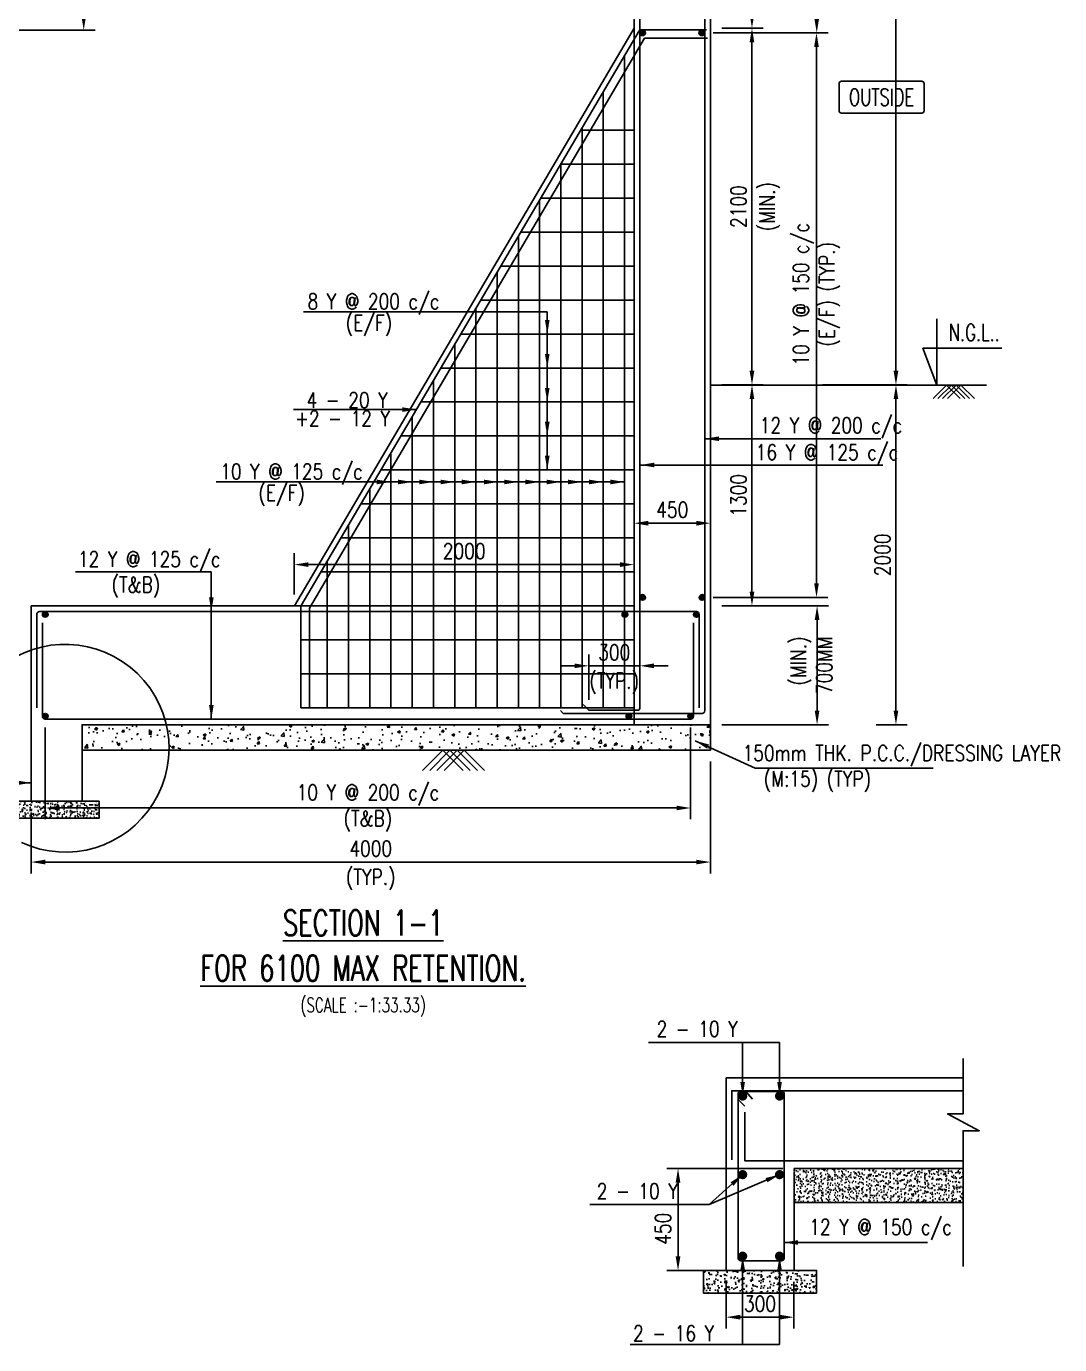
# Model space of a CAD drawing. Extents: x -69352 to 1013721, y -547461 to -186867.
# Drawn here: x 709243 to 727493, y -335173 to -311894 of the extents above; entities that cross this region are included whole.
import ezdxf
from ezdxf.enums import TextEntityAlignment as Align
from ezdxf.lldxf.tags import DXFTag

# ---------------------------------------------------------------- set-up
doc = ezdxf.new("R2010")
doc.units = 0
doc.header["$LTSCALE"] = 500
doc.header["$MEASUREMENT"] = 0
doc.header["$PDMODE"] = 35
doc.header["$PDSIZE"] = -15
doc.linetypes.add('DASHED2', pattern=[0.375, 0.25, -0.125])
doc.layers.get('DEFPOINTS').update_dxf_attribs({"color": 4})
for name, color, linetype in [('NO. BEAM', 3, 'Continuous'), ('PCC', 7, 'Continuous'), ('S- PILE CAP', 4, 'Continuous'), ('S-BRECK LINE', 8, 'Continuous'), ('S-DIM-1', 5, 'Continuous'), ('S-FOOTING', 4, 'Continuous'), ('S-LEVEL SECTION', 3, 'Continuous'), ('S-PCC', 9, 'Continuous'), ('S-REINFORCEMENT', 6, 'Continuous'), ('S-RETAINING WALL', 6, 'Continuous'), ('S-TEXT', 2, 'Continuous'), ('S-TEXT-1', 4, 'Continuous'), ('S-TEXT-1 @ 1', 4, 'Continuous'), ('S-TITIL', 6, 'Continuous'), ('ST', 6, 'Continuous'), ('TITLE', 4, 'Continuous')]:
    doc.layers.add(name, color=color, linetype=linetype)
doc.layers.add('S-CONCRETE', color=4, linetype='Continuous', lineweight=25)
doc.styles.add('ROMANS', font='simplex.shx', dxfattribs={"width": 0.8, "height": 275})
tags = doc.linetypes.add('HIDDEN', pattern=[0.375, 0.25, -0.125]).pattern_tags.tags
tags[6:7] = [DXFTag(74, 4), DXFTag(75, 0), DXFTag(340, '0'), DXFTag(46, 1.0), DXFTag(50, 0.0), DXFTag(44, 0.0), DXFTag(45, 0.0)]
tags[4:5] = [DXFTag(74, 4), DXFTag(75, 0), DXFTag(340, '0'), DXFTag(46, 1.0), DXFTag(50, 0.0), DXFTag(44, 0.0), DXFTag(45, 0.0)]
doc.dimstyles.new('dim100', dxfattribs={"dimtxt": 250, "dimasz": 250, "dimexe": 200, "dimexo": 200, "dimgap": 100, "dimtad": 1, "dimdec": 0, "dimzin": 0, "dimdsep": 46, "dimtxsty": 'ROMANS', "dimcen": 0, "dimclrd": 5, "dimclre": 5, "dimclrt": 4, "dimadec": 0, "dimazin": 0, "dimtfac": 1, "dimtdec": 0, "dimtix": 1, "dimtofl": 0, "dimtmove": 2, "dimatfit": 3, "dimfxl": 0, "dimtolj": 1, "dimtzin": 0, "dimlwd": -1, "dimlwe": -1, "dimarcsym": 0})
doc.dimstyles.new('dim25', dxfattribs={"dimtxt": 250, "dimasz": 250, "dimexe": 200, "dimexo": 200, "dimgap": 100, "dimtad": 1, "dimdec": 0, "dimlfac": 0.25, "dimzin": 0, "dimdsep": 46, "dimtxsty": 'ROMANS', "dimcen": 0, "dimclrd": 5, "dimclre": 5, "dimclrt": 4, "dimadec": 0, "dimazin": 0, "dimtfac": 1, "dimtdec": 0, "dimtix": 1, "dimtofl": 0, "dimtmove": 2, "dimatfit": 3, "dimfxl": 0, "dimtolj": 1, "dimtzin": 0, "dimlwd": -1, "dimlwe": -1, "dimarcsym": 0})
doc.dimstyles.new('dim33.33', dxfattribs={"dimtxt": 250, "dimasz": 250, "dimexe": 200, "dimexo": 200, "dimgap": 100, "dimtad": 1, "dimdec": 0, "dimlfac": 0.333331, "dimzin": 0, "dimdsep": 46, "dimtxsty": 'ROMANS', "dimcen": 0, "dimclrd": 5, "dimclre": 5, "dimclrt": 4, "dimadec": 0, "dimazin": 0, "dimtfac": 1, "dimtdec": 0, "dimtix": 1, "dimtofl": 0, "dimtmove": 2, "dimatfit": 3, "dimfxl": 0, "dimtolj": 1, "dimtzin": 0, "dimlwd": -1, "dimlwe": -1, "dimarcsym": 0})

# ---------------------------------------------------------------- blocks, each defined once
blk = doc.blocks.new('*D287')
at = {"layer": 'DEFPOINTS', "color": 0}
for p in [(707913, -307461), (707913, -311961), (710256, -311961)]:
    blk.add_point(p, dxfattribs=at)
at = {"layer": 'S-DIM-1', "color": 5}
for p, q in [((708113, -307461), (710456, -307461)), ((708113, -311961), (710456, -311961))]:
    blk.add_line(p, q, dxfattribs=at)
at = {"layer": 'S-DIM-1', "color": 5, "lineweight": -3}
blk.add_line((710256, -307711), (710256, -311711), dxfattribs=at)
at = {"layer": 'S-DIM-1', "color": 5}
for points in [[(710298, -307711), (710215, -307711), (710256, -307461)], [(710215, -311711), (710298, -311711), (710256, -311961)]]:
    blk.add_solid(points, dxfattribs=at)
at = {"layer": 'S-DIM-1', "color": 4, "insert": (710113, -309711), "char_height": 275, "attachment_point": 5, "rotation": 90, "style": 'ROMANS'}
blk.add_mtext('\\A1; (MIN.)\\P1500MM ', dxfattribs=at)
blk = doc.blocks.new('*D332')
at = {"layer": 'DEFPOINTS', "color": 0}
for p in [(721601, -333862), (722801, -333862), (722801, -334689)]:
    blk.add_point(p, dxfattribs=at)
at = {"layer": 'S-DIM-1', "color": 5, "ltscale": 0.3}
for p, q in [((721601, -334062), (721601, -334889)), ((722801, -334062), (722801, -334889)), ((721851, -334689), (722551, -334689))]:
    blk.add_line(p, q, dxfattribs=at)
at = {"layer": 'S-DIM-1', "color": 5}
for points in [[(721851, -334647), (721851, -334730), (721601, -334689)], [(722551, -334730), (722551, -334647), (722801, -334689)]]:
    blk.add_solid(points, dxfattribs=at)
at = {"layer": 'S-DIM-1', "color": 4, "insert": (722201, -334451), "char_height": 275, "attachment_point": 5, "style": 'ROMANS'}
blk.add_mtext('\\A1;300', dxfattribs=at)
blk = doc.blocks.new('*D333')
at = {"layer": 'DEFPOINTS', "color": 0}
for p in [(722801, -332063), (720753, -333862), (721601, -333862)]:
    blk.add_point(p, dxfattribs=at)
at = {"layer": 'S-DIM-1', "color": 5, "ltscale": 0.3}
for p, q in [((722601, -332063), (720553, -332063)), ((720753, -332313), (720753, -333612)), ((721401, -333862), (720553, -333862))]:
    blk.add_line(p, q, dxfattribs=at)
at = {"layer": 'S-DIM-1', "color": 5}
for points in [[(720795, -332313), (720711, -332313), (720753, -332063)], [(720711, -333612), (720795, -333612), (720753, -333862)]]:
    blk.add_solid(points, dxfattribs=at)
at = {"layer": 'S-DIM-1', "color": 4, "insert": (720489, -333128), "char_height": 275, "attachment_point": 5, "rotation": 90, "style": 'ROMANS'}
blk.add_mtext('\\A1;450', dxfattribs=at)
blk = doc.blocks.new('*D356')
at = {"layer": 'DEFPOINTS', "color": 0}
for p in [(721176, -299577), (723203, -299577), (721172, -312008)]:
    blk.add_point(p, dxfattribs=at)
at = {"layer": 'S-DIM-1', "color": 5}
for p, q in [((721376, -299577), (723403, -299577)), ((721372, -312008), (723403, -312008))]:
    blk.add_line(p, q, dxfattribs=at)
at = {"layer": 'S-DIM-1', "color": 5, "lineweight": -3}
blk.add_line((723203, -311758), (723203, -299827), dxfattribs=at)
at = {"layer": 'S-DIM-1', "color": 5}
for points in [[(723244, -299827), (723161, -299827), (723203, -299577)], [(723161, -311758), (723244, -311758), (723203, -312008)]]:
    blk.add_solid(points, dxfattribs=at)
at = {"layer": 'S-DIM-1', "color": 4, "insert": (723203, -307499), "char_height": 275, "attachment_point": 5, "rotation": 90, "style": 'ROMANS'}
blk.add_mtext('\\A1;{8 Y @ 200 c/c\\P(E/F) (TYP.)}', dxfattribs=at)
blk = doc.blocks.new('*D357')
at = {"layer": 'DEFPOINTS', "color": 0}
for p in [(709576, -324078), (720976, -324078), (720976, -325697)]:
    blk.add_point(p, dxfattribs=at)
at = {"layer": 'S-DIM-1', "color": 5}
for p, q in [((709576, -324278), (709576, -325897)), ((720976, -324278), (720976, -325897)), ((709826, -325697), (720726, -325697))]:
    blk.add_line(p, q, dxfattribs=at)
for points in [[(709826, -325655), (709826, -325738), (709576, -325697)], [(720726, -325738), (720726, -325655), (720976, -325697)]]:
    blk.add_solid(points, dxfattribs=at)
at = {"layer": 'S-DIM-1', "color": 4, "insert": (715276, -325697), "char_height": 275, "attachment_point": 5, "style": 'ROMANS'}
blk.add_mtext('\\A1;10 Y @ 200 c/c\\P(T&B)', dxfattribs=at)
blk = doc.blocks.new('*D358')
at = {"layer": 'DEFPOINTS', "color": 0}
for p in [(721326, -324677), (709326, -325577), (721326, -326652)]:
    blk.add_point(p, dxfattribs=at)
at = {"layer": 'S-DIM-1', "color": 5}
for p, q in [((721326, -324877), (721326, -326852)), ((709326, -325777), (709326, -326852)), ((709576, -326652), (721076, -326652))]:
    blk.add_line(p, q, dxfattribs=at)
for points in [[(709576, -326610), (709576, -326693), (709326, -326652)], [(721076, -326693), (721076, -326610), (721326, -326652)]]:
    blk.add_solid(points, dxfattribs=at)
at = {"layer": 'S-DIM-1', "color": 4, "char_height": 275, "attachment_point": 5, "style": 'ROMANS'}
for s, insert in [('\\A1;4000', (715326, -326414)), ('(TYP.)', (715326, -326961))]:
    blk.add_mtext(s, dxfattribs=dict(at, insert=insert))
blk = doc.blocks.new('*D359')
at = {"layer": 'DEFPOINTS', "color": 0}
for p in [(721326, -299927), (724602, -299927), (723106, -318227)]:
    blk.add_point(p, dxfattribs=at)
at = {"layer": 'S-DIM-1', "color": 5}
for p, q in [((721526, -299927), (724802, -299927)), ((723306, -318227), (724802, -318227))]:
    blk.add_line(p, q, dxfattribs=at)
at = {"layer": 'S-DIM-1', "color": 5, "lineweight": -3}
blk.add_line((724602, -317977), (724602, -300177), dxfattribs=at)
at = {"layer": 'S-DIM-1', "color": 5}
for points in [[(724643, -300177), (724560, -300177), (724602, -299927)], [(724560, -317977), (724643, -317977), (724602, -318227)]]:
    blk.add_solid(points, dxfattribs=at)
at = {"layer": 'S-DIM-1', "color": 4, "insert": (724602, -306471), "char_height": 275, "attachment_point": 5, "rotation": 90, "style": 'ROMANS'}
blk.add_mtext('\\A1;6100\\P(MAX.)', dxfattribs=at)
blk = doc.blocks.new('*D361')
at = {"layer": 'DEFPOINTS', "color": 0}
for p in [(719176, -323186), (719176, -323988), (720076, -323827)]:
    blk.add_point(p, dxfattribs=at)
at = {"layer": 'S-DIM-1', "color": 5}
for p, q in [((719176, -323788), (719176, -322986)), ((720076, -323627), (720076, -322986))]:
    blk.add_line(p, q, dxfattribs=at)
at = {"layer": 'S-DIM-1', "color": 5, "lineweight": -3}
for p, q in [((718926, -323186), (718676, -323186)), ((720076, -323186), (719176, -323186)), ((720326, -323186), (720576, -323186))]:
    blk.add_line(p, q, dxfattribs=at)
at = {"layer": 'S-DIM-1', "color": 5}
for points in [[(718926, -323228), (718926, -323145), (719176, -323186)], [(720326, -323145), (720326, -323228), (720076, -323186)]]:
    blk.add_solid(points, dxfattribs=at)
at = {"layer": 'S-DIM-1', "color": 4, "char_height": 275, "attachment_point": 5, "style": 'ROMANS'}
for s, insert in [('\\A1;300', (719626, -322949)), ('(TYP.)', (719626, -323496))]:
    blk.add_mtext(s, dxfattribs=dict(at, insert=insert))
blk = doc.blocks.new('*D362')
at = {"layer": 'DEFPOINTS', "color": 0}
for p in [(719976, -320668), (719976, -321042), (721326, -321062)]:
    blk.add_point(p, dxfattribs=at)
at = {"layer": 'S-DIM-1', "color": 5}
for p, q in [((719976, -320842), (719976, -320468)), ((721326, -320862), (721326, -320468))]:
    blk.add_line(p, q, dxfattribs=at)
at = {"layer": 'S-DIM-1', "color": 5, "lineweight": -3}
blk.add_line((721076, -320668), (720226, -320668), dxfattribs=at)
at = {"layer": 'S-DIM-1', "color": 5}
for points in [[(720226, -320626), (720226, -320710), (719976, -320668)], [(721076, -320710), (721076, -320626), (721326, -320668)]]:
    blk.add_solid(points, dxfattribs=at)
at = {"layer": 'S-DIM-1', "color": 4, "insert": (720651, -320430), "char_height": 275, "attachment_point": 5, "style": 'ROMANS'}
blk.add_mtext('\\A1;450', dxfattribs=at)
blk = doc.blocks.new('*D366')
at = {"layer": 'DEFPOINTS', "color": 0}
for p in [(721326, -311927), (721326, -318227), (722059, -318227)]:
    blk.add_point(p, dxfattribs=at)
at = {"layer": 'S-DIM-1', "color": 5}
for p, q in [((721526, -311927), (722259, -311927)), ((721526, -318227), (722259, -318227))]:
    blk.add_line(p, q, dxfattribs=at)
at = {"layer": 'S-DIM-1', "color": 5, "lineweight": -3}
blk.add_line((722059, -312177), (722059, -317977), dxfattribs=at)
at = {"layer": 'S-DIM-1', "color": 5}
for points in [[(722100, -312177), (722017, -312177), (722059, -311927)], [(722017, -317977), (722100, -317977), (722059, -318227)]]:
    blk.add_solid(points, dxfattribs=at)
at = {"layer": 'S-DIM-1', "color": 4, "char_height": 275, "attachment_point": 5, "rotation": 90, "style": 'ROMANS'}
for s, insert in [('\\A1;2100', (721821, -315077)), ('(MIN.)', (722368, -315077))]:
    blk.add_mtext(s, dxfattribs=dict(at, insert=insert))
blk = doc.blocks.new('*D367')
at = {"layer": 'DEFPOINTS', "color": 0}
for p in [(722059, -322127), (721326, -324227), (723209, -324227)]:
    blk.add_point(p, dxfattribs=at)
at = {"layer": 'S-DIM-1', "color": 5}
for p, q in [((722259, -322127), (723409, -322127)), ((721526, -324227), (723409, -324227))]:
    blk.add_line(p, q, dxfattribs=at)
at = {"layer": 'S-DIM-1', "color": 5, "lineweight": -3}
blk.add_line((723209, -322377), (723209, -323977), dxfattribs=at)
at = {"layer": 'S-DIM-1', "color": 5}
for points in [[(723250, -322377), (723167, -322377), (723209, -322127)], [(723167, -323977), (723250, -323977), (723209, -324227)]]:
    blk.add_solid(points, dxfattribs=at)
at = {"layer": 'S-DIM-1', "color": 4, "insert": (723106, -323177), "char_height": 275, "attachment_point": 5, "rotation": 90, "style": 'ROMANS'}
blk.add_mtext('\\A1; (MIN.)\\P700MM ', dxfattribs=at)
blk = doc.blocks.new('*D368')
at = {"layer": 'DEFPOINTS', "color": 0}
for p in [(724054, -318227), (724054, -324227), (724602, -324227)]:
    blk.add_point(p, dxfattribs=at)
at = {"layer": 'S-DIM-1', "color": 5}
for p, q in [((724254, -318227), (724802, -318227)), ((724254, -324227), (724802, -324227))]:
    blk.add_line(p, q, dxfattribs=at)
at = {"layer": 'S-DIM-1', "color": 5, "lineweight": -3}
blk.add_line((724602, -318477), (724602, -323977), dxfattribs=at)
at = {"layer": 'S-DIM-1', "color": 5}
for points in [[(724643, -318477), (724560, -318477), (724602, -318227)], [(724560, -323977), (724643, -323977), (724602, -324227)]]:
    blk.add_solid(points, dxfattribs=at)
at = {"layer": 'S-DIM-1', "color": 4, "insert": (724364, -321227), "char_height": 275, "attachment_point": 5, "rotation": 90, "style": 'ROMANS'}
blk.add_mtext('\\A1;2000', dxfattribs=at)
blk = doc.blocks.new('*D369')
at = {"layer": 'DEFPOINTS', "color": 0}
for p in [(721326, -305927), (722059, -305927), (721326, -311927)]:
    blk.add_point(p, dxfattribs=at)
at = {"layer": 'S-DIM-1', "color": 5}
for p, q in [((721526, -305927), (722259, -305927)), ((721526, -311927), (722259, -311927))]:
    blk.add_line(p, q, dxfattribs=at)
at = {"layer": 'S-DIM-1', "color": 5, "lineweight": -3}
blk.add_line((722059, -311677), (722059, -306177), dxfattribs=at)
at = {"layer": 'S-DIM-1', "color": 5}
for points in [[(722100, -306177), (722017, -306177), (722059, -305927)], [(722017, -311677), (722100, -311677), (722059, -311927)]]:
    blk.add_solid(points, dxfattribs=at)
at = {"layer": 'S-DIM-1', "color": 4, "char_height": 275, "attachment_point": 5, "rotation": 90, "style": 'ROMANS'}
for s, insert in [('\\A1;2000', (721821, -308927)), ('(MIN.)', (722368, -308927))]:
    blk.add_mtext(s, dxfattribs=dict(at, insert=insert))
blk = doc.blocks.new('*D310')
at = {"layer": 'DEFPOINTS', "color": 0}
for p in [(713976, -321399), (713976, -322127), (719976, -322127)]:
    blk.add_point(p, dxfattribs=at)
at = {"layer": 'S-DIM-1', "color": 5}
for p, q in [((713976, -321927), (713976, -321199)), ((719976, -321927), (719976, -321199))]:
    blk.add_line(p, q, dxfattribs=at)
at = {"layer": 'S-DIM-1', "color": 5, "lineweight": -3}
blk.add_line((719726, -321399), (714226, -321399), dxfattribs=at)
at = {"layer": 'S-DIM-1', "color": 5}
for points in [[(714226, -321357), (714226, -321441), (713976, -321399)], [(719726, -321441), (719726, -321357), (719976, -321399)]]:
    blk.add_solid(points, dxfattribs=at)
at = {"layer": 'S-DIM-1', "color": 4, "insert": (716976, -321161), "char_height": 275, "attachment_point": 5, "style": 'ROMANS'}
blk.add_mtext('\\A1;2000', dxfattribs=at)
blk = doc.blocks.new('*D311')
at = {"layer": 'DEFPOINTS', "color": 0}
for p in [(721326, -318227), (722059, -318227), (721326, -322127)]:
    blk.add_point(p, dxfattribs=at)
at = {"layer": 'S-DIM-1', "color": 5}
for p, q in [((721526, -318227), (722259, -318227)), ((721526, -322127), (722259, -322127))]:
    blk.add_line(p, q, dxfattribs=at)
at = {"layer": 'S-DIM-1', "color": 5, "lineweight": -3}
blk.add_line((722059, -321877), (722059, -318477), dxfattribs=at)
at = {"layer": 'S-DIM-1', "color": 5}
for points in [[(722100, -318477), (722017, -318477), (722059, -318227)], [(722017, -321877), (722100, -321877), (722059, -322127)]]:
    blk.add_solid(points, dxfattribs=at)
at = {"layer": 'S-DIM-1', "color": 4, "insert": (721821, -320177), "char_height": 275, "attachment_point": 5, "rotation": 90, "style": 'ROMANS'}
blk.add_mtext('\\A1;1300', dxfattribs=at)
blk = doc.blocks.new('*D316')
at = {"layer": 'DEFPOINTS', "color": 0}
for p in [(721172, -312008), (723198, -312008), (721176, -321977)]:
    blk.add_point(p, dxfattribs=at)
at = {"layer": 'S-DIM-1', "color": 5}
for p, q in [((721372, -312008), (723398, -312008)), ((721376, -321977), (723398, -321977))]:
    blk.add_line(p, q, dxfattribs=at)
at = {"layer": 'S-DIM-1', "color": 5, "lineweight": -3}
blk.add_line((723198, -321727), (723198, -312258), dxfattribs=at)
at = {"layer": 'S-DIM-1', "color": 5}
for points in [[(723240, -312258), (723157, -312258), (723198, -312008)], [(723157, -321727), (723240, -321727), (723198, -321977)]]:
    blk.add_solid(points, dxfattribs=at)
at = {"layer": 'S-DIM-1', "color": 4, "insert": (723198, -316625), "char_height": 275, "attachment_point": 5, "rotation": 90, "style": 'ROMANS'}
blk.add_mtext('\\A1;{10 Y @ 150 c/c\\P(E/F) (TYP.)}', dxfattribs=at)

msp = doc.modelspace()

# ---------------------------------------------------------------- hatches: boundary and pattern name
at = {"layer": 'PCC'}
h = msp.add_hatch(dxfattribs=at)
h.set_pattern_fill('AR-CONC', color=8, scale=22.5, angle=180, style=0)
h.set_pattern_definition([(130, (1034410.84, -405535.03), (-161.38354, -14.11923), [16.875, -185.625]), (185, (1034410.84, -405535.03), (31.21905, 169.24323), [13.5, -148.5]), (79.5486, (1034397.4, -405536.2), (-130.16461, 155.1239), [14.34154, -157.756975]), (133.8158, (1034410.84, -405490.03), (-240.12924, -37.24178), [25.3125, -278.4375]), (83.3644, (1034390.83, -405493.13), (-210.29911, 219.17652), [21.51231, -236.63542]), (188.8158, (1034410.84, -405490.03), (-210.29894, 219.17669), [20.25, -222.75]), (159, (1034388.34, -405501.28), (-134.304087, -90.58925), [16.875, -185.625]), (214, (1034388.34, -405501.28), (-54.74595, 163.15876), [13.5, -148.5]), (108.5486, (1034377.15, -405508.83), (-189.05009, 72.56936), [14.34154, -157.756975]), (142.5, (1034410.843, -405535.03), (-2.735967, 74.901117), [0, -146.7, 0, -150.75, 0, -149.0625]), (172.5, (1034410.84, -405535.03), (-59.190646, 88.742635), [0, -85.95, 0, -143.325, 0, -56.8125]), (212.5, (1034461.02, -405535.03), (-120.110048, -5.074846), [0, -56.25, 0, -175.5, 0, -232.875]), (222.5, (1034483.52, -405535.03), (-131.216888, 22.52362), [0, -73.125, 0, -116.55, 0, -165.375])])
h.paths.add_polyline_path([(710226.355, -325577.5), (710526.355, -325577.5), (710526.355, -325877.5), (709326.355, -325877.5), (709026.355, -325877.5), (709026.355, -325577.5), (709326.355, -325577.5)])
h = msp.add_hatch(dxfattribs=at)
h.set_pattern_fill('AR-CONC', color=8, scale=24, angle=180, style=0)
h.set_pattern_definition([(130, (1007733.13, -424609.72), (-172.142444, -15.06051), [18, -198]), (185, (1007733.13, -424609.72), (33.30032, 180.52611), [14.4, -158.4]), (79.5486, (1007718.78, -424610.98), (-138.84225, 165.46549), [15.29765, -168.27411]), (133.8158, (1007733.13, -424561.72), (-256.13785, -39.72456), [27, -297]), (83.3644, (1007711.78, -424565.03), (-224.31905, 233.78829), [22.94647, -252.41112]), (188.8158, (1007733.13, -424561.72), (-224.31887, 233.78846), [21.6, -237.6]), (159, (1007709.13, -424573.72), (-143.25769, -96.628534), [18, -198]), (214, (1007709.13, -424573.72), (-58.39568, 174.03601), [14.4, -158.4]), (108.5486, (1007697.19, -424581.78), (-201.65343, 77.40732), [15.29765, -168.27411]), (142.5, (1007733.13, -424609.724), (-2.918365, 79.894525), [0, -156.48, 0, -160.8, 0, -159]), (172.5, (1007733.13, -424609.72), (-63.13669, 94.65881), [0, -91.68, 0, -152.88, 0, -60.6]), (212.5, (1007786.65, -424609.724), (-128.117385, -5.413169), [0, -60, 0, -187.2, 0, -248.4]), (222.5, (1007810.65, -424609.72), (-139.96468, 24.025196), [0, -78, 0, -124.32, 0, -176.4])])
h.paths.add_polyline_path([(722801.216, -332662.683), (722801.216, -332662.682), (722801.216, -332062.946), (725786.038, -332062.946), (725786.038, -332662.681)])
h = msp.add_hatch(dxfattribs=at)
h.set_pattern_fill('AR-CONC', color=8, scale=30, angle=180, style=0)
h.set_pattern_definition([(130, (1155047.2, -440471.76), (-215.178055, -18.82564), [22.5, -247.5]), (185, (1155047.2, -440471.76), (41.6254, 225.65764), [18, -198]), (79.5486, (1155029.27, -440473.33), (-173.55281, 206.83186), [19.12206, -210.34263]), (133.8158, (1155047.2, -440411.76), (-320.17231, -49.6557), [33.75, -371.25]), (83.3644, (1155020.52, -440415.9), (-280.39881, 292.23536), [28.68309, -315.5139]), (188.8158, (1155047.2, -440411.76), (-280.39858, 292.23558), [27, -297]), (159, (1155017.2, -440426.76), (-179.072116, -120.78567), [22.5, -247.5]), (214, (1155017.2, -440426.76), (-72.9946, 217.54501), [18, -198]), (108.5486, (1155002.28, -440436.83), (-252.06679, 96.75915), [19.12206, -210.34263]), (142.5, (1155047.2, -440471.76), (-3.647957, 99.868156), [0, -195.6, 0, -201, 0, -198.75]), (172.5, (1155047.2, -440471.76), (-78.92086, 118.323514), [0, -114.6, 0, -191.1, 0, -75.75]), (212.5, (1155114.1, -440471.76), (-160.146731, -6.766462), [0, -75, 0, -234, 0, -310.5]), (222.5, (1155144.1, -440471.76), (-174.95585, 30.031495), [0, -97.5, 0, -155.4, 0, -220.5])])
h.paths.add_polyline_path([(721601.216, -333861.722), (721201.216, -333861.722), (721201.216, -334261.722), (721601.216, -334261.722), (723201.216, -334261.722), (723201.216, -333861.722), (722801.216, -333861.722)])
at = {"layer": 'S-PCC', "linetype": 'ByBlock'}
h = msp.add_hatch(dxfattribs=at)
h.set_pattern_fill('AR-CONC,_O', color=256, scale=66.666667)
h.set_pattern_definition([(50, (-16381381.07, 87099.7), (478.173455, -41.834757), [50, -550]), (355, (-16381381.07, 87099.7), (-92.500889, 501.461422), [40, -440]), (100.4514445, (-16381341.22, 87096.23), (385.672564, 459.626661), [42.493461, -467.428075]), (46.1842, (-16381381.1, 87233.05), (711.49422, -110.346187), [75, -825]), (96.6356355, (-16381321.8, 87223.86), (623.107964, 649.4124), [63.740228, -701.142507]), (351.184164, (-16381381.1, 87233.05), (623.107963, 649.4124), [60, -660]), (21, (-16381314.4, 87199.7), (397.938035, -268.412594), [50, -550]), (326, (-16381314.4, 87199.7), (162.210221, 483.433363), [40, -440]), (71.4514447, (-16381281.24, 87177.35), (560.148251, 215.020769), [42.49346, -467.428075]), (37.5, (-16381381.07, 87099.72), (8.1065702, 221.9292359), [0, -434.6666667, 0, -446.6666667, 0, -441.6666667]), (7.5, (-16381381.07, 87099.72), (175.3796916, 262.9411413), [0, -254.6666667, 0, -424.6666667, 0, -168.3333333]), (327.5, (-16381529.74, 87099.72), (355.8816241, -15.0365812), [0, -166.6666667, 0, -520, 0, -690]), (317.5, (-16381596.4, 87099.72), (388.7907796, 66.736655), [0, -216.6666667, 0, -345.3333333, 0, -490])])
h.paths.add_polyline_path([(710226.355, -324677.5), (710226.355, -324227.5), (721326.355, -324227.5), (721326.355, -324677.5)])

# ---------------------------------------------------------------- linework, layer by layer
at = {"color": 1}
msp.add_line((721326.355, -318227.5, 9.84), (726199.934, -318227.5, 9.84), dxfattribs=at)
at = {"layer": 'NO. BEAM', "color": 7, "elevation": 39.097}
msp.add_lwpolyline([(725057.979, -312864.675), (723637.979, -312864.675, 0.414213562), (723597.979, -312904.675), (723597.979, -313384.675, 0.414213562), (723637.979, -313424.675), (725057.979, -313424.675, 0.414213562), (725097.979, -313384.675), (725097.979, -312904.675, 0.414213562)], format="xyb", close=True, dxfattribs=at)
at = {"layer": 'PCC', "color": 8}
for p, q in [((725786.038, -332062.946), (722801.216, -332062.946)), ((722801.216, -332662.683), (725786.038, -332662.681))]:
    msp.add_line(p, q, dxfattribs=at)
at = {"layer": 'PCC', "color": 8, "elevation": 9.84}
msp.add_lwpolyline([(710226.355, -325577.5), (710526.355, -325577.5), (710526.355, -325877.5), (709326.355, -325877.5), (709026.355, -325877.5), (709026.355, -325577.5), (709326.355, -325577.5)], dxfattribs=at)
at = {"layer": 'PCC', "color": 8}
msp.add_lwpolyline([(722801.216, -333861.722), (723201.216, -333861.722), (723201.216, -334261.722), (721601.216, -334261.722), (721201.216, -334261.722), (721201.216, -333861.722), (721601.216, -333861.722)], dxfattribs=at)
at = {"layer": 'S- PILE CAP', "color": 8, "linetype": 'HIDDEN', "ltscale": 1500}
for p, q in [((719976.355, -322127.5, 9.84), (713976.355, -322127.5, 9.84)), ((719976.355, -324227.5, 9.84), (719976.355, -322127.5, 9.84)), ((719976.355, -322727.5, 9.84), (714092.373, -322727.5, 9.84)), ((719976.355, -323327.5, 9.84), (714092.373, -323327.5, 9.84)), ((719976.355, -323927.5, 9.84), (714092.373, -323927.5, 9.84))]:
    msp.add_line(p, q, dxfattribs=at)
at = {"layer": 'S- PILE CAP', "color": 8, "linetype": 'HIDDEN', "ltscale": 1500, "elevation": 9.84}
msp.add_lwpolyline([(719976.355, -322127.5), (719976.355, -311927.5)], dxfattribs=at)
at = {"layer": 'S-BRECK LINE', "ltscale": 0.3, "elevation": -287.972}
msp.add_lwpolyline([(725786.038, -330121.05), (725786.038, -331100.7), (725514.834, -331100.7), (726072.196, -331396.607), (725786.038, -331396.607), (725786.038, -333795.786)], dxfattribs=at)
at = {"layer": 'S-CONCRETE', "lineweight": -2, "ltscale": 20}
msp.add_line((721601.216, -332062.946), (721601.216, -330462.946), dxfattribs=at)
at = {"layer": 'S-FOOTING'}
for p, q in [((713976.355, -322127.5, 9.84), (709326.355, -322127.5, 9.84)), ((709326.355, -322127.5, 9.84), (709326.355, -324227.5, 9.84)), ((709326.355, -324227.5, 9.84), (709326.355, -325577.5, 9.84)), ((710226.355, -324227.5, 9.84), (721326.355, -324227.5, 9.84)), ((710226.355, -324227.5, 9.84), (710226.355, -325577.5, 9.84)), ((710226.355, -325577.5, 9.84), (709326.355, -325577.5, 9.84))]:
    msp.add_line(p, q, dxfattribs=at)
at = {"layer": 'S-LEVEL SECTION', "elevation": 9.84}
msp.add_lwpolyline([(725326.784, -317057.1), (725326.784, -318227.5), (725076.784, -317577.5), (726470.515, -317577.5)], dxfattribs=at)
at = {"layer": 'S-PCC', "elevation": 9.84}
for points in [[(725734.293, -318466.149), (725495.644, -318227.5), (725256.996, -318466.149)], [(725818.668, -318466.149), (725580.019, -318227.5), (725341.371, -318466.149)], [(725903.043, -318466.149), (725664.394, -318227.5), (725425.746, -318466.149)], [(725987.418, -318466.149), (725748.769, -318227.5), (725510.121, -318466.149)], [(716956.066, -325035.473), (716598.093, -324677.5), (716240.12, -325035.473)], [(717082.629, -325035.473), (716724.656, -324677.5), (716366.683, -325035.473)], [(717209.191, -325035.473), (716851.218, -324677.5), (716493.245, -325035.473)], [(717335.754, -325035.473), (716977.781, -324677.5), (716619.808, -325035.473)]]:
    msp.add_lwpolyline(points, dxfattribs=at)
msp.add_lwpolyline([(710226.355, -324677.5), (710226.355, -324227.5), (721326.355, -324227.5), (721326.355, -324677.5)], close=True, dxfattribs=at)
at = {"layer": 'S-REINFORCEMENT', "color": 8, "ltscale": 10}
for p, q in [((719976.355, -313727.5, 9.84), (719033.55, -313727.5, 9.84)), ((719976.355, -314327.5, 9.84), (718680.609, -314327.5, 9.84)), ((719976.355, -314927.5, 9.84), (718327.667, -314927.5, 9.84)), ((719976.355, -315527.5, 9.84), (717974.726, -315527.5, 9.84)), ((719976.355, -316127.5, 9.84), (717621.785, -316127.5, 9.84)), ((719976.355, -316727.5, 9.84), (717268.844, -316727.5, 9.84)), ((719976.355, -317327.5, 9.84), (716915.903, -317327.5, 9.84)), ((719976.355, -317927.5, 9.84), (716562.961, -317927.5, 9.84)), ((719976.355, -318527.5, 9.84), (716210.02, -318527.5, 9.84)), ((719976.355, -319127.5, 9.84), (715857.079, -319127.5, 9.84)), ((719976.355, -319727.5, 9.84), (715504.138, -319727.5, 9.84)), ((719976.355, -320327.5, 9.84), (715151.197, -320327.5, 9.84)), ((719976.355, -320927.5, 9.84), (714798.256, -320927.5, 9.84)), ((719976.355, -321527.5, 9.84), (714445.314, -321527.5, 9.84))]:
    msp.add_line(p, q, dxfattribs=at)
at = {"layer": 'S-REINFORCEMENT', "color": 5, "ltscale": 10, "elevation": 9.84}
for points in [[(718676.355, -323977.5), (718726.355, -324027.5), (721176.355, -324027.5, 0.414213562), (721226.355, -323977.5), (721226.355, -299536.455, 0.414213562), (721176.355, -299486.455), (720885.855, -299486.455)], [(719076.355, -323872.224), (719176.355, -323972.224), (720038.855, -323972.224, 0.414213562), (720076.355, -323934.724), (720076.355, -306044.254, -0.414213562), (720126.355, -305994.254), (720867.71, -305994.254)], [(721257.579, -311954.731), (720097.803, -311954.731, 0.265773208), (720065.481, -311973.218), (714097.551, -322118.698, 0.133719584), (714092.373, -322137.712), (714092.373, -323927.5)], [(721126.355, -323927.5), (721126.355, -322277.5, 0.414213562), (721076.355, -322227.5), (709476.355, -322227.5, 0.414213562), (709426.355, -322277.5), (709426.355, -323927.5)], [(709526.355, -322427.5), (709526.355, -324077.5, 0.414213562), (709576.355, -324127.5), (720976.355, -324127.5, 0.414213562), (721026.355, -324077.5), (721026.355, -322427.5)]]:
    msp.add_lwpolyline(points, format="xyb", dxfattribs=at)
msp.add_lwpolyline([(721275.419, -312104.731), (720162.147, -312104.731), (714242.373, -322168.346), (714242.373, -323927.5)], dxfattribs=at)
at = {"layer": 'S-REINFORCEMENT', "color": 5, "ltscale": 10, "const_width": 50, "elevation": 9.84}
for points in [[(720101.355, -312007.514, 1), (720151.355, -312007.514, 1)], [(721146.894, -312007.514, 1), (721196.894, -312007.514, 1)], [(720101.355, -321977.499, 1), (720151.355, -321977.499, 1)], [(721151.355, -321977.499, 1), (721201.355, -321977.499, 1)], [(709601.355, -322277.5, 1), (709551.355, -322277.5, 1)], [(719839.505, -322277.5, 1), (719789.505, -322277.5, 1)], [(721051.355, -322277.5, -1), (721101.355, -322277.5, -1)], [(709601.355, -324077.5, -1), (709551.355, -324077.5, -1)], [(719909.346, -324077.5, -1), (719859.346, -324077.5, -1)], [(721001.355, -324077.5, -1), (720951.355, -324077.5, -1)]]:
    msp.add_lwpolyline(points, format="xyb", close=True, dxfattribs=at)
at = {"layer": 'S-REINFORCEMENT', "color": 8, "ltscale": 10, "elevation": 9.84}
for points in [[(719808.118, -323927.5), (719808.118, -312410.733)], [(719433.118, -323927.5), (719433.118, -313048.233)], [(719058.118, -323927.5), (719058.118, -313685.733)], [(718683.118, -323927.5), (718683.118, -314323.233)], [(718308.118, -323927.5), (718308.118, -314960.733)], [(717933.118, -323927.5), (717933.118, -315598.233)], [(717558.118, -323927.5), (717558.118, -316235.733)], [(717183.118, -323927.5), (717183.118, -316873.233)], [(716808.118, -323927.5), (716808.118, -317510.733)], [(716433.118, -323927.5), (716433.118, -318148.233)], [(716058.118, -323927.5), (716058.118, -318785.733)], [(715683.118, -323927.5), (715683.118, -319423.233)], [(715308.118, -323927.5), (715308.118, -320060.733)], [(714933.118, -323927.5), (714933.118, -320698.233)], [(714558.118, -323927.5), (714558.118, -321335.733)]]:
    msp.add_lwpolyline(points, dxfattribs=at)
at = {"layer": 'S-REINFORCEMENT', "color": 5, "ltscale": 10}
for centre in [(720126.355, -312007.514, 9.84), (721171.894, -312007.514, 9.84), (720126.355, -321977.499, 9.84), (721176.355, -321977.499, 9.84), (709576.355, -322277.5, 9.84), (719814.505, -322277.5, 9.84), (721076.355, -322277.5, 9.84), (709576.355, -324077.5, 9.84), (719884.346, -324077.5, 9.84), (720976.355, -324077.5, 9.84)]:
    msp.add_circle(centre, 50, dxfattribs=at)
at = {"layer": 'S-RETAINING WALL', "color": 4, "elevation": 9.84}
for points in [[(721326.355, -324227.5), (721326.355, -299327.5)], [(719976.355, -311927.5), (719976.355, -305927.5)], [(719976.355, -311927.5), (713976.355, -322127.5)]]:
    msp.add_lwpolyline(points, dxfattribs=at)
at = {"layer": 'S-TEXT', "color": 2, "ltscale": 11}
msp.add_arc((709928.569, -324641.944, 11.093), 1835.17, 245.2363728, 217.472373, dxfattribs=at)
at = {"layer": 'S-TEXT-1', "ltscale": 0.3}
msp.add_line((721601.216, -330462.946), (725786.038, -330462.946, -287.972), dxfattribs=at)
msp.add_lwpolyline([(722801.216, -332662.682), (722801.216, -333861.722), (721601.216, -333861.722), (721601.216, -332062.946)], dxfattribs=at)
at = {"layer": 'S-TEXT-1', "color": 8, "linetype": 'DASHED2', "ltscale": 0.1}
msp.add_lwpolyline([(722801.216, -332062.946), (722801.216, -332062.946), (722801.216, -332662.683)], dxfattribs=at)
at = {"layer": 'ST', "color": 6, "elevation": -115.189}
msp.add_lwpolyline([(721702.81, -331907.696), (721702.81, -330689.032), (725786.038, -330689.032)], dxfattribs=at)
at = {"layer": 'ST', "color": 6}
msp.add_lwpolyline([(721862.458, -330703.444), (722579.542, -330703.444, -0.414213562), (722629.542, -330753.444), (722629.542, -333641.85, -0.414213562), (722579.542, -333691.85), (721862.458, -333691.85, -0.414213562), (721812.458, -333641.85), (721812.458, -330753.444, -0.414213562)], format="xyb", close=True, dxfattribs=at)
at = {"layer": 'ST', "const_width": 81.167, "elevation": -115.189}
for points in [[(721934.769, -330781.837, 1), (721853.705, -330785.914, 1)], [(722505.62, -330781.837, -1), (722586.684, -330785.914, -1)], [(721934.769, -332173.493, -1), (721853.705, -332169.415, -1)], [(722505.62, -332173.493, 1), (722586.684, -332169.415, 1)], [(721934.769, -333613.458, -1), (721853.705, -333609.38, -1)], [(722505.62, -333613.458, 1), (722586.684, -333609.38, 1)]]:
    msp.add_lwpolyline(points, format="xyb", close=True, dxfattribs=at)
at = {"layer": 'ST', "color": 6}
for points in [[(721950.91, -330703.444), (722069.691, -330839.108)], [(721812.458, -330845.36), (721933.717, -330962.579)], [(721931.923, -331066.551), (721931.923, -331927.465), (725786.038, -331927.468)]]:
    msp.add_lwpolyline(points, dxfattribs=at)

# ---------------------------------------------------------------- texts
at = {"layer": 'S-LEVEL SECTION', "style": 'ROMANS', "width": 0.7}
msp.add_text('N.G.L..', height=300, dxfattribs=at).set_placement((725536.251, -317299.947, 39.097), align=Align.MIDDLE_LEFT)
at = {"layer": 'S-TEXT', "style": 'ROMANS', "width": 0.7}
msp.add_text('(SCALE :-1:33.33)', height=250, dxfattribs=at).set_placement((715190.662, -329175.909, 29.257), align=Align.MIDDLE_CENTER)
at = {"layer": 'S-TEXT-1 @ 1', "style": 'ROMANS', "width": 0.8}
for s, p in [('8 Y @ 200 c/c', (714209.635, -316751.534, 9.84)), ('(E/F) ', (714884.436, -317130.796, 9.84)), ('4 - 20 Y', (714193.285, -318494.728, -10.872)), ('+2 - 12 Y', (713989.521, -318819.74, -10.872)), ('12 Y @ 200 c/c', (722196.493, -318939.322, 9.84)), ('16 Y @ 125 c/c', (722124.738, -319415.211, 9.84)), ('10 Y @ 125 c/c', (712666.749, -319754.767, 9.84)), ('(E/F) ', (713341.55, -320134.029, 9.84)), ('12 Y @ 125 c/c', (710154.2, -321303.31, 9.84)), ('(T&B)', (710749.359, -321753.31, 9.84)), ('150mm THK. P.C.C./DRESSING LAYER', (721892.27, -324727.932, 199.426)), ('(M:15) (TYP)', (722268.027, -325182.786, 199.426)), ('2 - 10 Y', (720374.397, -329598.367, -115.189)), ('2 - 10 Y', (719317.487, -332463.433, -115.189)), ('2 - 16 Y', (719958.172, -334974.459, -115.189))]:
    msp.add_text(s, height=275, dxfattribs=at).set_placement(p, align=Align.MIDDLE_LEFT)
msp.add_text('12 Y @ 150 c/c', height=275, dxfattribs=at).set_placement((724330.143, -333233.414, -115.189), align=Align.CENTER)
at = {"layer": 'S-TITIL', "style": 'ROMANS', "width": 0.7}
for s, p in [('%%USECTION 1-1', (715190.662, -327725.909, 29.257)), ('%%UFOR 6100 MAX RETENTION.', (715190.662, -328525.909, 29.257))]:
    msp.add_text(s, height=450, dxfattribs=at).set_placement(p, align=Align.MIDDLE_CENTER)
at = {"layer": 'TITLE', "color": 2, "style": 'ROMANS', "width": 0.7}
msp.add_text('OUTSIDE', height=300, dxfattribs=at).set_placement((724347.979, -313144.675, 39.097), align=Align.MIDDLE_CENTER)

# ---------------------------------------------------------------- dimensions: what is measured, and where the dimension line sits
at = {"layer": 'S-DIM-1'}
for base, p1, p2, angle, text, override, picture, middle in [((723202.674, -299577.5, 9.84), (721171.894, -312007.514, 9.84), (721176.355, -299577.5, 9.84), 90, '{8 Y @ 200 c/c\\X(E/F) (TYP.)}', {"dimtxt": 250, "dimasz": 250, "dimtxsty": 'ROMANS', "dimtofl": 1, "dimtmove": 0, "dimlwd": 65533}, '*D356', (723202.674, -307499.376, 9.84)), ((724601.716, -299927.5, 9.84), (723105.594, -318227.5, 9.84), (721326.355, -299927.5, 9.84), 270, '<>\\X(MAX.)', {"dimtxt": 250, "dimasz": 250, "dimtxsty": 'ROMANS', "dimtofl": 1, "dimtmove": 0, "dimlwd": 65533}, '*D359', (724601.716, -306471.474, 9.84)), ((710256.363, -311960.995, -8.324), (707913.318, -307460.995, -8.324), (707913.318, -311960.995, -8.324), 90, ' (MIN.)\\P1500MM ', {"dimtxsty": 'ROMANS', "dimtofl": 1, "dimtmove": 1, "dimlwd": 65533}, '*D287', (710665.036, -309710.995, -8.324)), ((723198.213, -312007.514, 9.84), (721176.355, -321977.499, 9.84), (721171.894, -312007.514, 9.84), 90, '{10 Y @ 150 c/c\\X(E/F) (TYP.)}', {"dimtxt": 250, "dimasz": 250, "dimtxsty": 'ROMANS', "dimtofl": 1, "dimtmove": 0, "dimlwd": 65533}, '*D316', (723198.213, -316624.95, 9.84)), ((723208.549, -324227.5, 9.84), (722058.671, -322127.5, 9.84), (721326.355, -324227.5, 9.84), 90, ' (MIN.)\\P700MM ', {"dimtxsty": 'ROMANS', "dimtofl": 1, "dimtmove": 1, "dimlwd": 65533}, '*D367', (723657.945, -323177.5, 9.84))]:
    dim = msp.add_linear_dim(base=base, p1=p1, p2=p2, angle=angle, text=text, dimstyle='dim33.33', override=override, dxfattribs=at)
    dim.commit()
    dim.dimension.update_dxf_attribs({"geometry": picture, "text_midpoint": middle, "dimtype": 160})
for base, p1, p2, angle, text, override, picture, middle in [((722058.671, -305927.5, 9.84), (721326.355, -311927.5, 9.84), (721326.355, -305927.5, 9.84), 270, '<>\\X(MIN.)', {"dimtxt": 250, "dimasz": 250, "dimtxsty": 'ROMANS', "dimtofl": 1, "dimtmove": 0, "dimlwd": 65533}, '*D369', (722058.671, -308927.5, 9.84)), ((722058.671, -318227.5, 9.84), (721326.355, -311927.5, 9.84), (721326.355, -318227.5, 9.84), 90, '<>\\X(MIN.)', {"dimtxt": 250, "dimasz": 250, "dimtxsty": 'ROMANS', "dimtofl": 1, "dimtmove": 0, "dimlwd": 65533}, '*D366', (722058.671, -315077.5, 9.84)), ((719176.355, -323186.196, 9.84), (720076.355, -323826.519, 9.84), (719176.355, -323987.793, 9.84), 180, '<>\\X(TYP.)', {"dimtxt": 250, "dimasz": 250, "dimtofl": 1, "dimtmove": 0, "dimlwd": 65533}, '*D361', (719626.355, -323186.196, 9.84))]:
    dim = msp.add_linear_dim(base=base, p1=p1, p2=p2, angle=angle, text=text, dimstyle='dim33.33', override=override, dxfattribs=at)
    dim.commit()
    dim.dimension.update_dxf_attribs({"geometry": picture, "text_midpoint": middle})
dim = msp.add_aligned_dim(p1=(721326.355, -322127.5, 9.84), p2=(721326.355, -318227.5, 9.84), distance=-732.316, dimstyle='dim33.33', override={"dimtofl": 1, "dimtmove": 0, "dimlwd": 65533}, dxfattribs=at)
dim.commit()
dim.dimension.update_dxf_attribs({"geometry": '*D311', "text_midpoint": (721821.171, -320177.5, 9.84)})
dim = msp.add_linear_dim(base=(724601.716, -324227.5, 9.84), p1=(724053.655, -318227.5, 9.84), p2=(724053.655, -324227.5, 9.84), angle=90, dimstyle='dim33.33', override={"dimtofl": 1, "dimtmove": 0, "dimlwd": 65533}, dxfattribs=at)
dim.commit()
dim.dimension.update_dxf_attribs({"geometry": '*D368', "text_midpoint": (724364.216, -321227.5, 9.84)})
dim = msp.add_linear_dim(base=(719976.355, -320667.95, 9.84), p1=(721326.355, -321062.201, 9.84), p2=(719976.355, -321041.964, 9.84), angle=180, dimstyle='dim33.33', override={"dimtxt": 250, "dimasz": 250, "dimtxsty": 'ROMANS', "dimtofl": 1, "dimtmove": 0, "dimlwd": 65533}, dxfattribs=at)
dim.commit()
dim.dimension.update_dxf_attribs({"geometry": '*D362', "text_midpoint": (720651.355, -320667.95, 9.84), "dimtype": 160})
dim = msp.add_linear_dim(base=(713976.355, -321398.896, 9.84), p1=(719976.355, -322127.5, 9.84), p2=(713976.355, -322127.5, 9.84), dimstyle='dim33.33', override={"dimtofl": 1, "dimtmove": 0, "dimlwd": 65533}, dxfattribs=at)
dim.commit()
dim.dimension.update_dxf_attribs({"geometry": '*D310', "text_midpoint": (716976.355, -321161.396, 9.84)})
dim = msp.add_linear_dim(base=(720976.355, -325696.755, 29.257), p1=(709576.355, -324077.5, 9.84), p2=(720976.355, -324077.5, 9.84), text='10 Y @ 200 c/c\\X(T&B)', dimstyle='dim33.33', override={"dimtxt": 250, "dimasz": 250, "dimtmove": 0}, dxfattribs=at)
dim.commit()
dim.dimension.update_dxf_attribs({"geometry": '*D357', "text_midpoint": (715276.355, -325696.755, 29.257), "dimtype": 160})
dim = msp.add_linear_dim(base=(721326.355, -326651.528, 9.84), p1=(709326.355, -325577.5, 9.84), p2=(721326.355, -324677.5, 9.84), text='<>\\X(TYP.)', dimstyle='dim33.33', override={"dimtxt": 250, "dimasz": 250, "dimtmove": 0}, dxfattribs=at)
dim.commit()
dim.dimension.update_dxf_attribs({"geometry": '*D358', "text_midpoint": (715326.355, -326651.528, 9.84)})
at = {"layer": 'S-DIM-1', "ltscale": 0.3}
dim = msp.add_linear_dim(base=(720752.887, -333861.722, -287.972), p1=(722801.216, -332062.946), p2=(721601.216, -333861.722), angle=90, dimstyle='dim25', dxfattribs=at)
dim.commit()
dim.dimension.update_dxf_attribs({"geometry": '*D333', "text_midpoint": (720488.791, -333128.409, -287.972), "dimtype": 160})
dim = msp.add_linear_dim(base=(722801.216, -334688.508, -287.972), p1=(721601.216, -333861.722), p2=(722801.216, -333861.722), angle=180, dimstyle='dim25', dxfattribs=at)
dim.commit()
dim.dimension.update_dxf_attribs({"geometry": '*D332', "text_midpoint": (722201.216, -334451.008, -287.972)})

# ---------------------------------------------------------------- leaders
at = {"color": 1}
for points in [[(718443.223, -318527.5, 9.84), (718443.223, -316936.569, 9.84), (714137.702, -316936.569, 9.84)], [(718443.223, -317327.5, 9.84), (718443.223, -316936.569, 9.84), (714137.702, -316936.569, 9.84)], [(718443.223, -319127.5, 9.84), (718443.223, -316936.569, 9.84), (714140.738, -316936.569, 9.84)], [(718443.223, -317927.5, 9.84), (718443.223, -316936.569, 9.84), (714140.738, -316936.569, 9.84)], [(718443.223, -319727.5, 9.84), (718443.223, -316936.569, 9.84), (714140.738, -316936.569, 9.84)], [(721894.237, -330783.875, -115.189), (721894.237, -329836.664, -115.189), (720232.427, -329836.664, -115.189)], [(722546.152, -330783.875, -115.189), (722546.152, -329836.664, -115.189), (721327.369, -329836.664, -115.189)], [(721894.237, -332171.454, -115.189), (721305.317, -332696.445, -115.189), (719193.916, -332696.445, -115.189)], [(722546.152, -332171.454, -115.189), (721305.317, -332696.445, -115.189), (719264.616, -332696.445, -115.189)], [(721894.237, -333611.419, -115.189), (721894.237, -335173.484, -115.189), (719906.696, -335173.484, -115.189)], [(722546.152, -333611.419, -115.189), (722546.152, -335173.484, -115.189), (721327.369, -335173.484, -115.189)]]:
    msp.add_leader(points, dimstyle='dim100', override={"dimgap": 100, "dimtad": 0}, dxfattribs=at)
for points, override in [([(716808.118, -319939.802, 9.84), (712597.851, -319939.802, 9.84)], {"dimtad": 0, "dimarcsym": 1}), ([(716433.118, -319939.802, 9.84), (712597.851, -319939.802, 9.84)], {"dimtad": 0, "dimarcsym": 1}), ([(715683.118, -319939.802, 9.84), (712879.974, -319939.802, 9.84)], {"dimtad": 0, "dimarcsym": 1}), ([(717183.118, -319939.802, 9.84), (712972.851, -319939.802, 9.84)], {"dimtad": 0, "dimarcsym": 1}), ([(717576.355, -319939.802, 9.84), (713197.851, -319939.802, 9.84)], {"dimtad": 0, "dimarcsym": 1}), ([(716058.118, -319939.802, 9.84), (713479.974, -319939.802, 9.84)], {"dimtad": 0, "dimarcsym": 1}), ([(717933.118, -319939.802, 9.84), (713722.851, -319939.802, 9.84)], {"dimtad": 0, "dimarcsym": 1}), ([(719058.118, -319939.802, 9.84), (713793.627, -319939.802, 9.84)], {"dimtad": 0, "dimarcsym": 1}), ([(718308.118, -319939.802, 9.84), (714097.851, -319939.802, 9.84)], {"dimtad": 0, "dimarcsym": 1}), ([(719433.118, -319939.802, 9.84), (714168.627, -319939.802, 9.84)], {"dimtad": 0, "dimarcsym": 1}), ([(718683.118, -319939.802, 9.84), (714472.851, -319939.802, 9.84)], {"dimtad": 0, "dimarcsym": 1}), ([(719808.118, -319939.802, 9.84), (714543.627, -319939.802, 9.84)], {"dimtad": 0, "dimarcsym": 1}), ([(712509.872, -322227.5, 9.84), (712509.872, -321528.31, 9.84), (710109.125, -321528.31, 9.84)], {"dimtad": 0, "dimarcsym": 1}), ([(712509.872, -324127.5, 9.84), (712509.872, -321528.31, 9.84), (710109.125, -321528.31, 9.84)], {"dimgap": 100, "dimtad": 0, "dimarcsym": 1})]:
    msp.add_leader(points, dimstyle='dim100', override=override)
at = {"layer": 'S-DIM-1'}
for points in [[(716131.127, -318661.618, 9.84), (713964.236, -318661.618, 9.84)], [(721226.355, -319176.537, 9.84), (724333.054, -319176.537, 9.84)], [(720084.653, -319640.211, 9.84), (724369.241, -319640.211, 9.84)], [(721055.855, -324509.044, 9.84), (722112.355, -324994.5, 9.84), (725261.279, -324994.5, 9.84)]]:
    msp.add_leader(points, dimstyle='dim100', dxfattribs=at)
msp.add_leader([(722621.29, -333369.669), (725158.14, -333369.669)], dimstyle='dim25', override={"dimtad": 0}, dxfattribs=at)
at = {"layer": 'S-TEXT-1', "ltscale": 0.3}
msp.add_leader([(709326.355, -325252.263, 9.84), (706690.177, -325252.263, 9.84)], dimstyle='dim33.33', override={"dimgap": 100, "dimtad": 0, "dimarcsym": 1}, dxfattribs=at)

doc.saveas('drawing.dxf')
